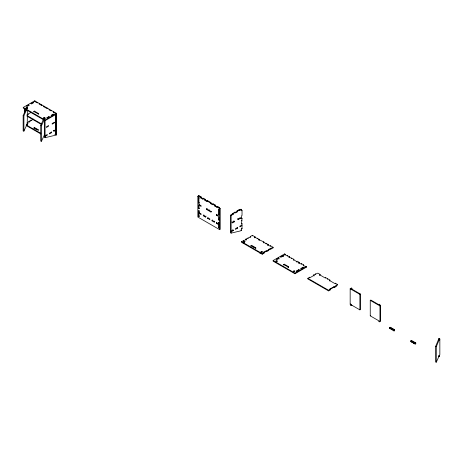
<?xml version="1.0" encoding="UTF-8"?>
<svg xmlns="http://www.w3.org/2000/svg" width="463" height="463" viewBox="0 0 463 463"><rect width="100%" height="100%" fill="white"/><g stroke="black" fill="none" stroke-linecap="round" stroke-linejoin="round"><path stroke-width="0.69" d="M26.426 124.316L27.01 124.408L23.897 131.122L23.15 131.006L23.15 115.507L26.264 108.793M27.213 107.723L27.01 108.157L26.264 108.041L26.466 107.607L27.213 107.723L27.213 108.481L27.45 107.966M23.897 131.122L23.897 115.623L26.727 109.523M27.213 124.732L27.45 110.078M44.778 134.878L44.581 135.306L44.581 134.554L41.462 141.267L40.721 141.151L40.721 125.652L44.031 117.752L44.778 117.868L44.778 118.626L45.021 118.106M44.778 117.868L44.581 118.296L43.835 118.181M41.462 141.267L41.462 125.768L44.298 119.662M438.866 355.671L438.664 356.099L439.41 356.215L439.41 355.462L436.296 362.176L435.55 362.06L435.55 346.561L438.866 338.661L439.613 338.777L439.613 339.535L439.85 339.014L439.103 338.899M436.296 362.176L436.296 346.677L439.613 338.777M439.41 356.215L439.85 354.513L439.85 339.014M53.801 112.48L53.801 111.849L53.257 112.168L55.438 113.423L55.982 113.111L55.982 113.742L56.527 114.054L45.067 120.669L23.248 108.07L23.248 107.439L34.702 100.824L56.527 113.423L56.527 134.849L55.982 135.161L54.889 134.53M34.158 101.773L35.252 101.142L35.252 101.773M39.615 103.66L39.066 103.978L41.253 105.234L41.797 104.922L41.797 105.552M26.918 114.772L31.432 112.168M33.828 112.04L33.828 111.409L34.378 111.097L38.742 113.614L38.197 113.933M27.062 122.874L33.614 119.095M26.559 124.651A0.695 0.399 0 0 0 27.381 124.414A0.695 0.399 0 0 0 27.085 123.916L28.093 123.355M51.619 110.593L51.069 110.906L48.887 109.644L49.437 109.332L49.437 109.962M51.619 115.628L53.801 114.373L53.257 114.054L51.069 115.316L51.619 115.628L51.619 116.259M23.248 107.439L45.067 120.039L56.527 113.423M34.378 127.475L33.828 127.788L38.197 130.311L38.742 129.993L34.378 127.475L34.378 128.106L33.828 128.419M55.438 115.316L55.982 115.003M55.438 120.357L55.982 120.039M55.438 123.193L55.982 122.874M55.438 125.71L55.982 125.398M55.438 128.546L55.982 128.234M53.257 130.439L53.801 130.751L55.982 129.49M55.982 130.12L53.801 131.382L53.801 130.751M55.438 133.587L55.982 133.269M197.84 196.271L198.928 195.641L201.11 196.902L201.11 197.533L200.566 197.846L200.566 197.215L198.384 195.953L198.384 196.584L197.84 196.271L197.84 217.06L219.665 229.66L220.209 229.347L220.209 208.558L219.665 208.24L219.115 208.558L219.115 207.928L219.665 207.609L219.665 208.24M198.384 202.887L198.928 202.568L199.472 202.887L198.928 203.199L198.384 202.887L198.384 197.846L198.928 197.533M198.384 197.846L198.928 198.158L199.472 197.846M200.566 197.215L201.11 196.902M200.566 197.846L202.748 199.107L203.292 198.789M204.93 199.738L205.474 199.42L205.474 200.051L204.93 200.363L204.93 199.738L201.11 197.533M198.928 205.092L201.11 206.353L201.11 205.722L198.928 204.461L198.928 205.092L199.472 204.773L199.472 204.148M198.384 208.24L198.928 207.928L199.472 208.24L198.928 208.558L198.384 208.24L198.384 205.722L198.928 205.404M210.931 202.568L210.387 202.887L210.387 203.517L210.931 203.199L210.931 202.568L207.661 200.682L207.111 200.994L207.111 201.625L204.93 200.363M198.384 205.722L198.928 206.035L199.472 205.722M198.384 211.076L198.928 210.763L199.472 211.076L198.928 211.388L198.384 211.076L198.384 216.117L198.928 216.429L199.472 216.117L198.928 215.799L198.384 216.117M215.295 205.092L214.751 205.404L214.751 206.035L215.295 205.722L215.295 205.092L213.113 203.83L212.569 204.148L212.569 204.773L210.387 203.517M199.472 212.338L198.928 212.65L201.11 213.912L201.11 214.543L198.928 213.281L199.472 212.968M206.567 208.871L207.111 208.558L207.111 209.183L206.567 209.502L206.567 208.871L211.475 211.707L210.931 212.019L206.567 209.502M208.749 210.133L209.293 209.814M217.477 206.353L216.933 206.666L216.933 207.297L217.477 206.978L217.477 206.353L219.665 207.609M203.292 215.799L205.474 217.06L206.023 216.748L203.292 215.173L203.292 215.799L203.842 215.486L203.842 214.855M204.386 216.429L204.93 216.117M206.023 216.117L205.474 216.429L205.474 217.06M219.115 208.558L219.665 208.871L220.209 208.558M207.661 218.322L209.843 219.584L209.843 218.953L207.661 217.691L207.661 218.322L208.205 218.004M216.389 214.543L218.571 215.799L218.571 216.429L216.389 215.173L216.389 214.543L216.933 214.224M216.389 215.173L216.933 214.855M219.115 209.814L218.571 209.502L218.571 214.543L219.115 214.224M212.025 220.839L214.207 222.101L214.751 221.789L212.025 220.209L212.025 220.839L212.569 220.527L212.569 219.896M214.751 221.158L214.207 221.47L214.207 222.101M218.571 219.896L219.115 220.209L219.115 217.691L218.571 217.379L218.571 219.896L219.115 219.584M216.389 222.732L219.115 224.306L218.571 224.619L216.389 223.363L216.389 222.732L216.933 222.414M232.756 213.281L233.3 213.593L233.3 214.224L231.118 215.486L231.118 231.234L230.574 230.921L230.574 215.173L234.938 212.019L235.482 212.338L235.482 212.968L237.664 211.707L237.664 211.076L237.12 210.763L237.12 211.388L237.664 211.707M237.12 210.763L239.302 209.502L239.851 209.814L239.851 210.445L241.483 209.502L241.483 210.763L242.033 210.445L242.033 215.486L241.483 215.799L241.483 218.634L242.033 218.322L241.483 223.994L242.033 223.675L242.033 224.937L239.851 226.199L239.851 226.824L242.033 225.568L242.033 228.716L241.483 229.029L241.483 230.29L240.395 230.921L231.118 233.126L230.574 232.814L230.574 231.552L233.3 229.978L233.3 230.609L231.118 231.865L230.574 231.552M216.389 223.363L216.933 223.044M233.3 213.593L237.12 211.388M237.664 211.076L240.939 209.183L241.483 209.502M219.115 223.675L218.571 223.994L218.571 222.732L219.115 222.414L219.115 228.085L218.571 227.773L218.571 224.619M218.571 227.773L219.115 227.455M232.536 222.859L234.394 221.789L234.394 221.158L231.992 222.541L232.536 222.859L232.536 222.228L231.992 221.91M238.214 219.584L240.395 218.322L240.395 217.691L237.664 219.265L238.214 219.584L238.214 218.953L237.664 218.634M237.664 228.085L235.482 229.347L235.482 228.716L237.664 227.455L237.664 228.085L237.12 227.773M263.858 252.653L263.858 252.028L264.402 252.341L264.402 252.972L262.22 254.233L241.483 242.259L241.483 241.634L246.397 239.429L246.397 240.054L245.853 239.741L245.853 239.111L250.761 236.906L250.217 236.593L250.217 237.224M250.217 236.593L252.399 235.331L255.125 236.906L255.125 237.536L254.581 237.849L254.581 237.224L255.125 236.906M242.427 242.791L245.24 241.165M258.944 240.372L259.488 240.054L259.488 239.429L254.581 237.224M258.944 239.741L259.488 239.429M251.525 245.286L251.525 245.917L250.981 246.229L250.981 245.598L251.525 245.286L255.889 247.803L255.344 248.122M263.308 242.259L263.858 241.946L263.858 242.577L263.308 242.89L263.308 242.259L268.222 244.464L268.222 245.095M268.222 244.464L267.672 244.782L267.672 245.413M263.858 252.028L273.129 247.931L273.129 247.3L270.404 245.726L269.86 246.044L267.128 244.464M259.674 253.116L262.567 251.45M273.129 247.3L268.222 249.505L268.766 249.823L268.766 250.448L266.584 251.71L266.04 251.397L262.22 253.602L241.483 241.634M303.682 265.571L303.682 264.94L303.138 265.258L305.32 266.514L305.864 266.202L306.413 266.514L306.413 267.145L294.954 273.76L273.129 261.161L273.129 260.53L284.589 253.915L285.133 254.233L285.133 254.858M278.587 258.013L276.405 259.268L276.949 259.587L279.131 258.325L278.587 258.013L278.587 258.643L279.131 258.956M280.769 257.382L280.769 256.751L282.951 255.489L283.495 255.808L283.495 256.438M285.133 254.233L284.589 254.546L289.497 256.751L289.497 257.382L288.953 257.694M283.495 255.808L281.313 257.063L280.769 256.751M289.497 256.751L288.953 257.063L293.866 259.268L293.866 259.899M283.715 264.5L284.259 264.188L288.628 266.705L288.628 267.336L283.715 264.5L283.715 265.131L284.259 264.813L284.259 264.188M293.316 260.218L293.316 259.587L293.866 259.268M293.316 259.587L296.592 261.473L297.136 261.161L299.318 262.423L299.318 263.053L298.774 263.366L298.774 262.735L299.318 262.423M288.628 266.705L288.079 267.018L288.079 267.649M303.682 264.94L301.5 263.678L300.956 263.997L297.68 262.104M299.318 269.981L296.592 271.555L296.592 270.924L298.774 269.669L299.318 269.981L299.318 270.612L298.774 270.294L298.774 269.669M300.956 269.038L300.956 268.407L303.138 267.145L303.682 267.464L303.682 268.089M303.682 267.464L301.5 268.719L300.956 268.407M273.129 260.53L294.954 273.129L306.413 266.514M329.326 281.006L329.326 280.375L334.784 283.524L335.328 283.211L337.51 284.473L337.51 285.104L329.87 288.883L330.42 289.196L330.42 289.826L328.562 290.897L307.831 278.929L307.831 278.298L309.683 277.227L310.233 277.54L314.053 275.335L314.053 275.965M313.503 275.653L313.503 275.022L317.867 273.129L320.055 274.391L320.055 275.022L319.505 275.335L319.505 274.704L320.055 274.391M329.87 280.694L329.87 280.063L325.506 277.54L324.962 277.858L319.505 274.704M329.326 280.375L329.87 280.063M337.51 284.473L335.872 285.416L336.422 285.729L336.422 286.36L334.24 287.621L333.69 287.309L328.562 290.266L307.831 278.298M351.371 304.318L350.827 304.631L350.167 304.255L350.167 288.756L350.717 288.437M351.371 288.819L350.827 289.132L350.827 288.38L351.371 288.061L351.915 288.38L351.915 289.132L360.428 294.046L360.428 309.544L359.878 309.863L351.371 304.943L351.371 305.702L351.915 305.389M351.099 288.536L351.643 288.217M351.915 288.38L351.371 288.692L350.827 288.38M351.371 288.061L351.371 289.45L351.915 289.132M351.371 289.45L359.878 294.364L360.428 294.046M350.167 304.255L350.717 303.936M350.827 304.631L350.827 305.389L351.371 305.071M379.307 321.2L379.851 321.513L379.307 321.831L378.757 321.513L378.757 320.761L370.25 315.847L370.25 300.348L370.794 300.03L378.693 304.596M370.25 300.348L378.757 305.262L378.757 304.504L379.307 304.191L380.505 305.638L380.505 321.137L379.961 321.449L379.307 321.073L379.307 321.831M379.029 304.66L379.579 304.347M378.757 304.504L379.307 304.822L379.851 304.504M379.307 304.822L379.307 305.574L379.851 305.262M379.307 305.574L379.961 305.956L380.505 305.638M370.25 315.847L370.794 315.529M389.615 327.596L390.268 327.214L394.638 329.737L394.58 330.651L394.036 330.964L389.672 328.446L389.615 327.596L393.978 330.113L394.638 329.737M390.216 327.497L394.58 330.021M389.672 328.446L390.216 328.128M389.615 327.845L394.036 330.333L394.036 330.964M410.872 340.687L411.416 340.369L415.786 342.892L415.838 343.743L415.184 344.119L410.82 341.601L410.872 340.687L415.236 343.205L415.786 342.892M411.474 340.971L411.416 340.369M415.236 343.835L410.82 341.347L415.184 343.864L415.236 343.205M438.664 356.099L439.613 355.787M44.523 120.444L44.523 135.474L45.067 135.792L47.255 134.53L47.255 135.161L45.067 136.423L44.523 136.105L44.523 137.366L45.067 137.679L54.345 135.474L55.438 134.849L55.438 114.054L55.982 114.373L55.982 135.161M26.368 107.827L27.109 107.943M43.933 117.967L44.679 118.082M23.15 115.507L23.897 115.623M40.721 125.652L41.462 125.768M438.768 338.875L439.509 338.991M438.664 339.09L439.41 339.205M438.664 339.848L439.41 339.964M435.55 346.561L436.296 346.677M241.483 210.133L242.033 210.445M241.483 218.004L242.033 218.322M232.756 213.912L233.3 214.224M239.851 218.004L240.395 218.322M205.474 199.42L203.292 198.158L202.748 198.477L202.748 199.107M241.483 220.527L242.033 220.839M205.474 200.051L210.387 202.887M210.931 203.199L214.751 205.404M215.295 205.722L219.115 207.928M214.751 206.035L216.933 207.297M230.574 215.173L231.118 215.486M241.483 223.363L242.033 223.675M241.483 225.249L242.033 225.568M234.394 221.789L233.85 221.47L233.85 220.839M350.167 288.756L350.827 289.132M218.571 214.543L219.115 214.855L219.115 209.183M241.483 228.404L242.033 228.716M263.858 241.946L258.4 239.429M305.864 266.833L306.413 267.145M240.939 229.978L241.483 230.29M33.828 111.409L38.742 114.245M313.503 275.022L314.053 275.335M268.222 250.136L268.766 250.448M233.3 230.609L232.756 230.29L232.756 229.66M218.571 222.732L219.115 223.044M245.853 239.111L246.397 239.429M329.87 289.508L330.42 289.826M296.592 270.924L297.136 271.243M26.918 115.484L41.647 123.986M26.918 116.115L41.647 124.616M250.981 245.598L255.889 248.434M30.882 120.044L31.432 120.357M350.827 305.389L351.371 305.702M389.672 327.816L394.036 330.333M29.794 120.669L30.338 120.988M28.7 121.3L29.25 121.619L29.25 122.249M26.738 124.136L27.23 124.42M44.303 134.282L44.795 134.565M26.727 125.201L40.842 133.35M26.113 125.473L40.842 133.981M379.961 305.956L379.961 321.449M359.878 294.364L359.878 309.863M335.328 283.211L335.328 283.842M334.24 286.991L334.24 287.621M333.69 286.678L333.69 287.309M328.562 290.266L328.562 290.897M327.688 278.801L327.688 279.432M325.506 277.54L325.506 278.17M315.685 273.76L315.685 274.391M309.683 277.227L309.683 277.858M305.32 266.514L305.32 267.145M303.138 267.145L303.138 267.776M301.5 263.678L301.5 264.309M296.592 261.473L296.592 262.104M294.954 273.129L294.954 273.76M291.678 258.013L291.678 258.643M287.315 255.489L287.315 256.12M284.589 253.915L284.589 255.177M282.951 255.489L282.951 256.12M270.948 248.562L270.948 249.192M270.404 245.726L270.404 246.357M270.404 248.243L270.404 248.874M266.584 251.079L266.584 251.71M266.04 243.208L266.04 243.839M266.04 250.767L266.04 251.397M262.22 253.602L262.22 254.233M261.948 252.497L260.964 251.93M257.306 238.167L257.306 238.798M253.163 246.86L253.163 247.491M252.399 235.331L252.399 235.962M248.035 237.849L248.035 238.48M244.377 242.357L243.393 241.79M243.665 240.372L243.665 241.003M239.302 209.502L239.302 210.133M231.118 231.865L231.118 233.126M219.665 208.871L219.665 229.66M213.113 203.83L213.113 204.461M210.931 211.388L210.931 212.019M207.661 200.682L207.661 201.312M198.928 195.641L198.928 196.271M198.928 198.158L198.928 203.199M198.928 206.035L198.928 208.558M198.928 210.763L198.928 216.429M47.255 108.701L47.255 108.07L46.705 108.388L43.435 106.496L43.979 106.183L43.979 106.814M45.067 120.039L45.067 137.679M37.434 103.029L37.434 102.404L36.884 102.717L34.702 101.455L34.702 100.824M36.016 129.05L36.016 129.681M34.378 111.097L34.378 111.728M28.156 114.054L28.156 114.685M27.01 124.408L27.01 125.166M24.88 108.388L24.88 111.965M24.336 108.788L24.336 113.082M261.277 253.232A0.695 0.399 0 0 1 260.854 253.047M260.854 252.648A0.695 0.399 0 0 1 261.948 252.561M243.283 242.901A0.695 0.399 0 0 1 243.214 242.809M243.283 242.502A0.695 0.399 0 0 1 244.151 242.334A0.695 0.399 0 0 1 244.557 242.809M293.588 271.544A0.695 0.399 0 0 1 294.792 271.544M276.023 261.404A0.695 0.399 0 0 1 277.221 261.404M27.085 125.242A0.695 0.399 0 0 1 26.918 125.282M27.23 124.611A0.695 0.399 0 0 1 27.41 124.79M44.651 135.381A0.695 0.399 0 0 1 44.489 135.422M44.651 134.75A0.695 0.399 0 0 1 44.489 134.791M43.956 118.308A0.695 0.399 0 0 1 44.651 118.308M44.795 118.372A0.695 0.399 0 0 1 44.975 118.759M27.23 108.226A0.695 0.399 0 0 1 27.41 108.614M28.7 104.922L26.518 106.183L27.062 106.496L29.25 105.234L28.7 104.922M33.064 102.404L30.882 103.66L31.432 103.978L33.614 102.717L33.064 102.404M48.887 116.578L46.705 117.834L47.255 118.152L49.437 116.89L48.887 116.578M48.343 125.71L46.491 126.781L46.491 127.412L48.343 126.341L48.343 125.71M54.345 122.244L52.163 123.505L52.163 124.136L54.345 122.874L54.345 122.244M51.619 132.013L49.437 133.269L49.437 133.9L51.619 132.644L51.619 132.013M243.393 242.357A0.695 0.399 0 0 0 244.557 242.178A0.695 0.399 0 0 0 243.706 241.686A0.695 0.399 0 0 0 243.393 242.357M261.109 252.561A0.695 0.399 0 0 0 262.151 252.213A0.695 0.399 0 0 0 261.109 251.866A0.695 0.399 0 0 0 261.109 252.561M293.698 271.399A0.695 0.399 0 0 0 294.862 271.22A0.695 0.399 0 0 0 294.011 270.728A0.695 0.399 0 0 0 293.698 271.399M276.133 261.254A0.695 0.399 0 0 0 277.291 261.074A0.695 0.399 0 0 0 276.44 260.582A0.695 0.399 0 0 0 276.133 261.254M43.956 118.372A0.695 0.399 0 0 0 44.998 118.024A0.695 0.399 0 0 0 43.956 117.677A0.695 0.399 0 0 0 43.956 118.372M26.391 108.232A0.695 0.399 0 0 0 27.433 107.885A0.695 0.399 0 0 0 26.391 107.538A0.695 0.399 0 0 0 26.391 108.232"/></g></svg>
